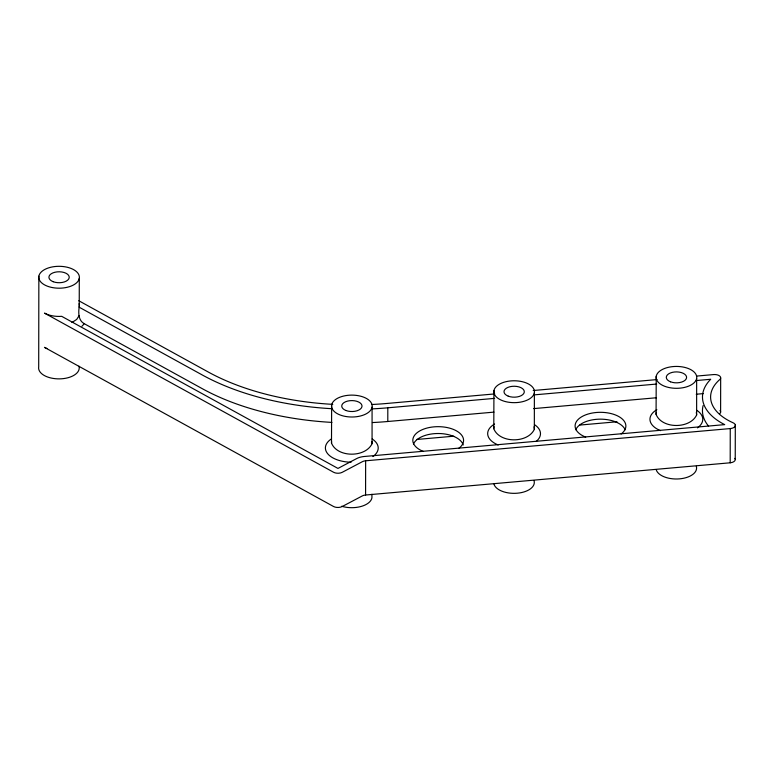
<?xml version="1.0" encoding="UTF-8"?>
<svg xmlns="http://www.w3.org/2000/svg" width="774" height="774" viewBox="0 0 774 774"><rect width="100%" height="100%" fill="white"/><g stroke="black" fill="none" stroke-linecap="round" stroke-linejoin="round"><path stroke-width="1.16" d="M331.649 404.976L331.495 443.067C337.28 457.782 365.463 457.763 372.062 443.676L372.081 407.143A20.308 10.942 0.1 0 0 343.463 396.085A20.308 10.942 0.1 0 0 340.057 414.951A20.308 10.942 0.1 0 0 372.081 407.143M493.938 390.628L493.783 428.719C499.569 443.434 527.752 443.425 534.341 429.328L534.37 392.795A20.308 10.942 0.1 0 0 505.751 381.746A20.308 10.942 0.1 0 0 502.345 400.603A20.308 10.942 0.1 0 0 534.37 392.795M656.226 376.28L656.071 414.371C661.857 429.086 690.031 429.077 696.629 414.98L696.648 378.457A20.308 10.942 0.1 0 0 668.03 367.398A20.308 10.942 0.1 0 0 664.624 386.255A20.308 10.942 0.1 0 0 696.648 378.457M38.855 276.173L38.7 366.857A20.308 10.942 0.1 0 0 59.608 378.873A20.308 10.942 0.1 0 0 78.948 366.17M331.92 422.401A211.234 113.807 0.1 0 1 202.324 388.703L84.105 323.619C78.116 320.281 78.358 312.367 79.238 306.572L79.287 278.34A20.308 10.942 0.1 0 0 50.668 267.282A20.308 10.942 0.1 0 0 47.262 286.138A20.308 10.942 0.1 0 0 79.287 278.34M47.156 348.59A20.308 10.942 0.1 0 1 44.466 347.352L333.536 506.496A6.095 3.28 0.1 0 0 342.147 506.544L362.309 495.921A6.095 3.28 0.1 0 1 365.58 495.021L365.638 460.801L730.25 428.573A6.095 3.28 0.1 0 0 735.136 426.193A6.095 3.28 0.1 0 0 733.133 422.807A62.026 33.417 0.1 0 1 719.772 379.541A6.095 3.28 0.1 0 0 719.636 375.99A6.095 3.28 0.1 0 0 713.58 374.577L696.745 376.067M372.42 422.556A211.234 113.807 0.1 0 0 387.793 421.501L387.813 407.811L494.644 398.368M720.613 412.184L720.671 377.964M365.58 495.021L730.192 462.794L730.25 428.573M735.242 459.176L735.3 424.955M371.936 494.257L371.926 497.827A20.308 10.942 0.1 0 1 341.692 506.254M331.495 443.067L331.678 441.77M493.783 428.719L494.064 426.648M656.071 414.371L656.352 412.3M79.083 315.715L76.674 319.459L71.905 322.506M84.105 323.619L83.979 323.813A26.403 14.222 0.1 0 1 81.967 326.222M494.712 393.927L386.487 403.496A203.107 109.424 0.1 0 1 371.694 404.502M533.199 390.522L657.058 379.579M534.254 394.866L656.681 384.049M696.29 380.547L710.696 379.27A70.153 37.791 0.1 0 0 724.696 424.626L364.302 456.486A14.222 7.663 0.1 0 0 356.679 458.566L337.967 468.425L61.697 316.334A20.308 10.942 0.1 0 1 44.524 313.131L333.594 472.266A6.095 3.28 0.1 0 0 342.205 472.324L362.367 461.691A6.095 3.28 0.1 0 1 365.638 460.801M387.793 421.501L493.928 412.126M533.663 408.604L656.487 397.749M696.223 394.237L703.45 393.598M416.567 439.487L453.777 436.197M579.803 425.061L617.013 421.772M78.784 300.738L208.148 371.955A203.107 109.424 0.1 0 0 332.762 404.357M79.103 307.162L202.353 375.013A211.234 113.807 0.1 0 0 331.949 408.711M696.339 412.397L696.629 414.98M534.06 426.735L534.341 429.328M371.975 441.596L372.062 443.676M585.715 437.107A25.387 13.68 0.1 0 1 579.823 418.018A25.387 13.68 0.1 0 1 615.243 414.883A25.387 13.68 0.1 0 1 621.135 433.982M696.755 410.278A26.403 14.222 0.1 0 1 697.471 427.858M660.503 430.644A26.403 14.222 0.1 0 1 656.855 409.678M534.466 424.626A26.403 14.222 0.1 0 1 536.15 441.47M498.224 444.992A26.403 14.222 0.1 0 1 494.576 424.026M708.607 426.174A70.153 37.791 0.1 0 1 703.092 405.615M423.436 451.455A25.387 13.68 0.1 0 1 417.544 432.366A25.387 13.68 0.1 0 1 452.954 429.231A25.387 13.68 0.1 0 1 458.847 448.32M372.188 438.964A26.403 14.222 0.1 0 1 372.904 456.554M351.115 462.204A26.403 14.222 0.1 0 1 327.76 453.835A26.403 14.222 0.1 0 1 331.466 438.877M413.451 444.073A25.387 13.68 0.1 0 1 438.984 433.517A25.387 13.68 0.1 0 1 463.229 444.973M575.74 429.725A25.387 13.68 0.1 0 1 600.44 419.16A25.387 13.68 0.1 0 1 625.189 429.754M734.865 458.372A6.095 3.28 0.1 0 1 730.192 462.794M719.965 410.578A6.095 3.28 0.1 0 1 719.714 413.761M79.054 303.718A20.308 10.942 0.1 0 1 79.238 306.572M387.813 407.811A211.234 113.807 0.1 0 1 372.439 408.866M534.031 480.635A20.308 10.942 0.1 0 1 517.332 493.202A20.308 10.942 0.1 0 1 493.957 484.176M696.31 466.287A20.308 10.942 0.1 0 1 679.611 478.854A20.308 10.942 0.1 0 1 656.246 469.828M508.247 396.162A10.159 5.476 0.1 0 0 524.259 392.254A10.159 5.476 0.1 0 0 509.95 386.729A10.159 5.476 0.1 0 0 508.247 396.162M670.536 381.814A10.159 5.476 0.1 0 0 686.548 377.915A10.159 5.476 0.1 0 0 672.238 372.381A10.159 5.476 0.1 0 0 670.536 381.814M345.959 410.501A10.159 5.476 0.1 0 0 361.971 406.602A10.159 5.476 0.1 0 0 347.661 401.077A10.159 5.476 0.1 0 0 345.959 410.501M53.164 281.697A10.159 5.476 0.1 0 0 69.186 277.798A10.159 5.476 0.1 0 0 54.867 272.264A10.159 5.476 0.1 0 0 53.164 281.697"/></g></svg>
